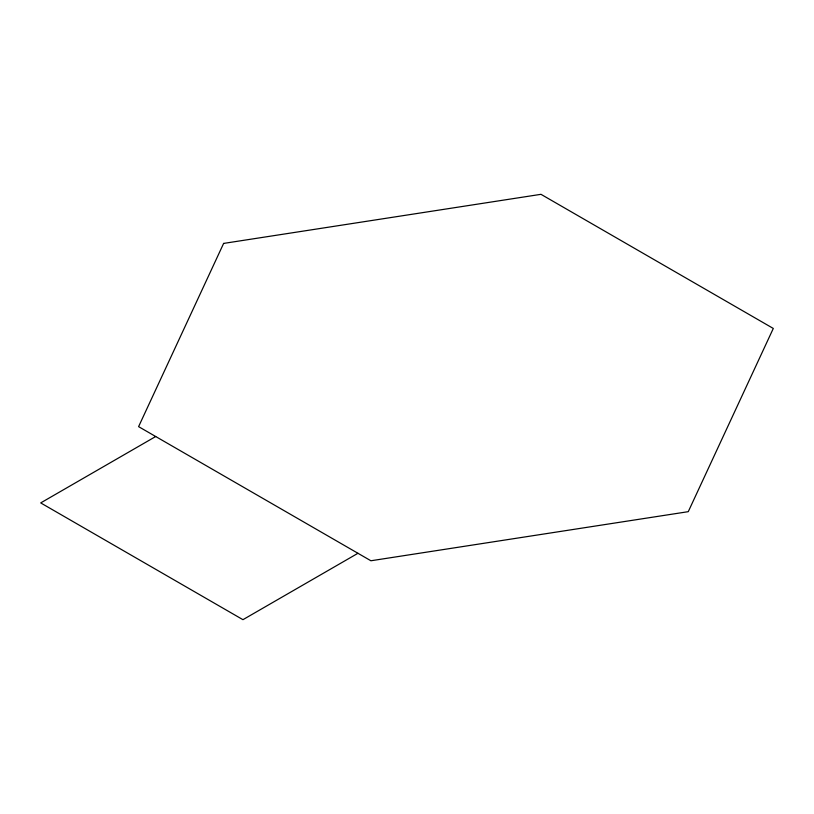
<?xml version="1.0" encoding="UTF-8"?>
<svg xmlns="http://www.w3.org/2000/svg" width="814" height="814" viewBox="0 0 814 814"><rect width="100%" height="100%" fill="white"/><g stroke="black" fill="none" stroke-linecap="round" stroke-linejoin="round"><path stroke-width="1.22" d="M155.698 436.518L40.7 502.91L242.948 619.678L357.946 553.286M223.626 243.417L138.594 426.638L370.909 560.765L688.268 511.67L773.3 328.449L540.984 194.322L223.626 243.417"/></g></svg>
